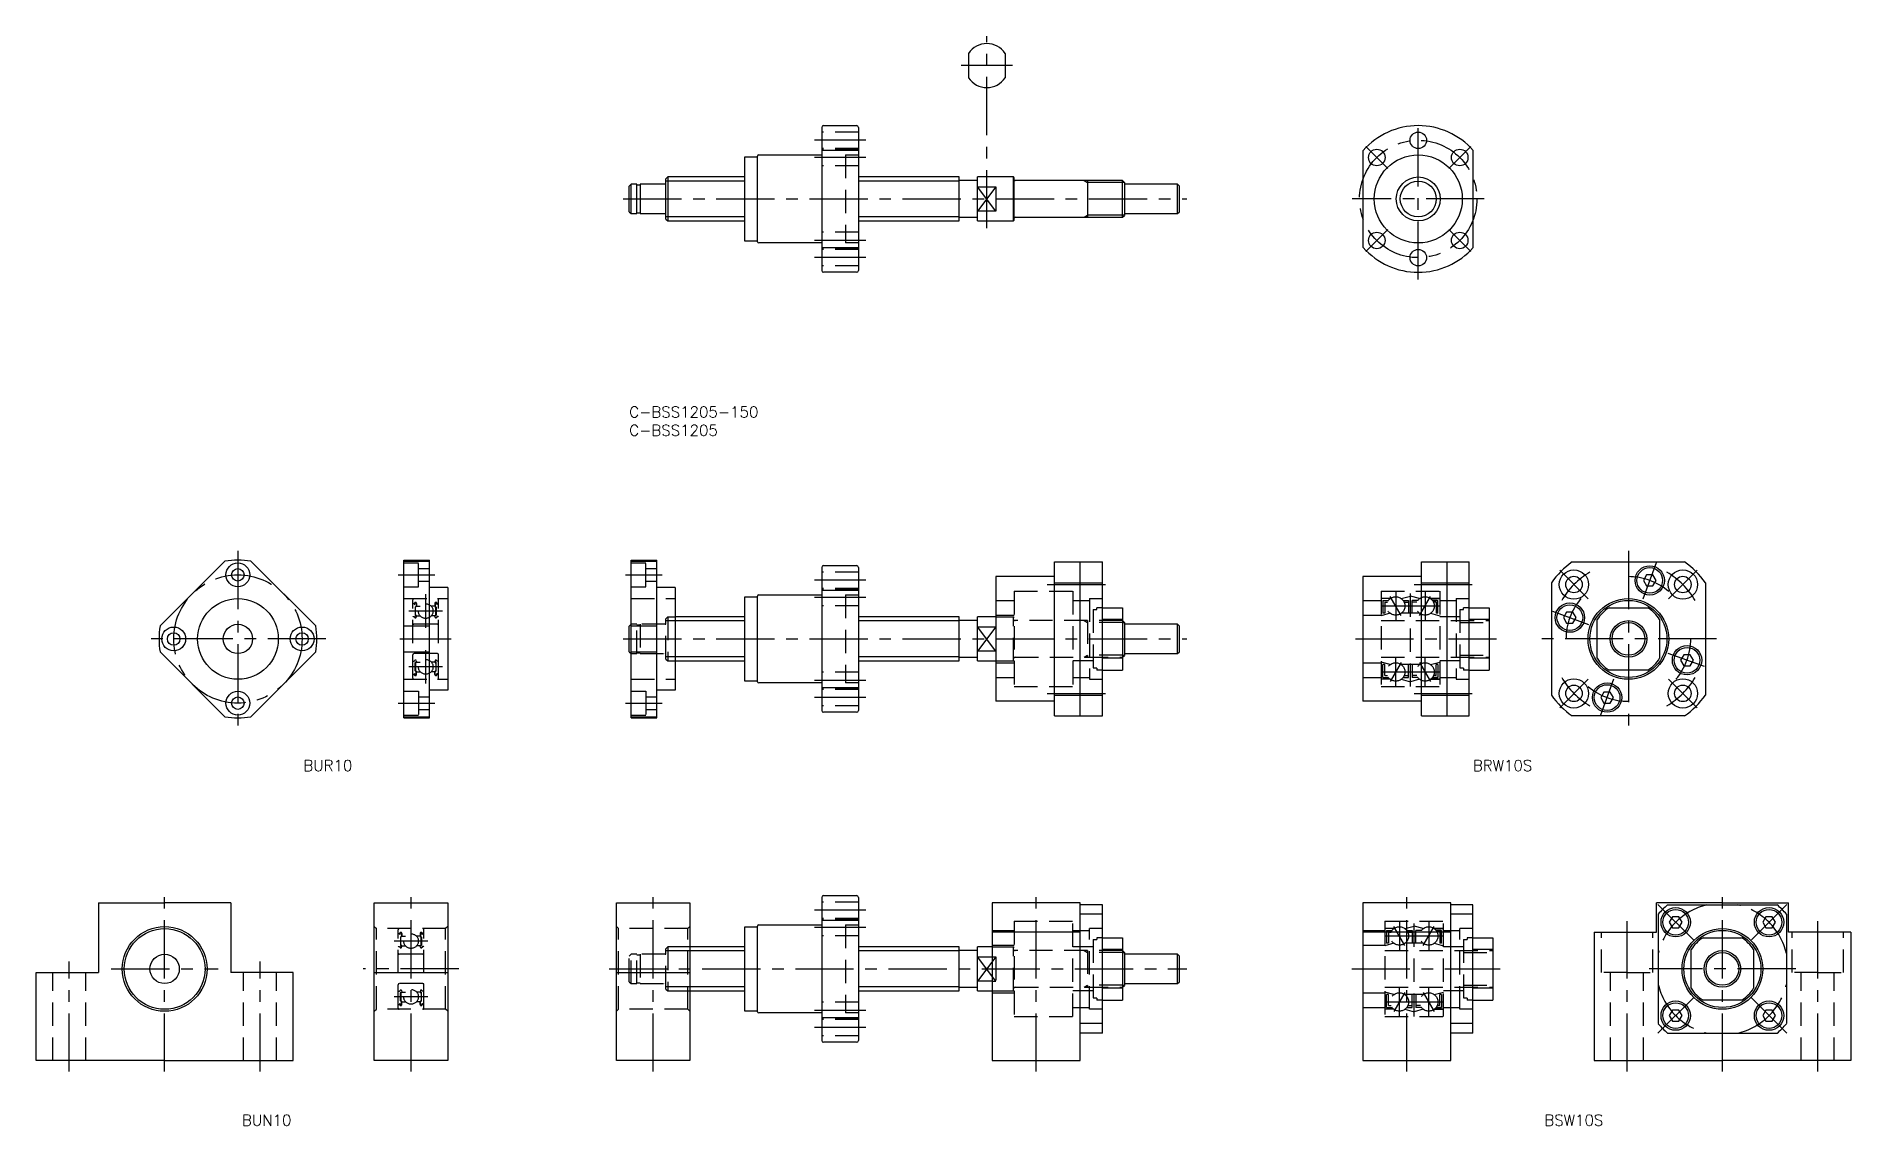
# Model space of a CAD drawing. Extents: x -162 to 333, y -196 to 101.
import ezdxf

# ---------------------------------------------------------------- set-up
doc = ezdxf.new("R2010")
doc.units = 0
doc.header["$LTSCALE"] = 0.5
doc.linetypes.add('CENTER', pattern=[50.8, 31.75, -6.35, 6.35, -6.35])
doc.linetypes.add('DASHED', pattern=[19.05, 12.7, -6.35])
doc.layers.get('0').update_dxf_attribs({"linetype": 'CONTINUOUS'})
doc.layers.add('CENTER', color=1, linetype='CENTER')
doc.styles.get("Standard").update_dxf_attribs({"font": 'txt.shx', "height": 3, "bigfont": 'bigfont.shx'})

# ---------------------------------------------------------------- blocks, each defined once
blk = doc.blocks.new('*U33')
at = {"color": 7, "linetype": 'CONTINUOUS'}
blk.add_text('C-BSS1205-150', height=3, dxfattribs=at).set_placement((0, -3))
blk = doc.blocks.new('*U34')
at = {"color": 7, "linetype": 'CONTINUOUS'}
blk.add_text('C-BSS1205', height=3, dxfattribs=at).set_placement((0, -8))
blk = doc.blocks.new('*U35')
at = {"color": 7, "linetype": 'CONTINUOUS'}
blk.add_text('BUR10', height=3, dxfattribs=at).set_placement((-88.85, -99.42))
blk = doc.blocks.new('*U36')
at = {"color": 7, "linetype": 'CONTINUOUS'}
blk.add_text('BRW10S', height=3, dxfattribs=at).set_placement((230.04, -99.42))
blk = doc.blocks.new('*U37')
at = {"color": 7, "linetype": 'CONTINUOUS'}
blk.add_text('BSW10S', height=3, dxfattribs=at).set_placement((249.53, -196.15))
blk = doc.blocks.new('*U38')
at = {"color": 7, "linetype": 'CONTINUOUS'}
blk.add_text('BUN10', height=3, dxfattribs=at).set_placement((-105.59, -196.15))

msp = doc.modelspace()

# ---------------------------------------------------------------- linework, layer by layer
at = {"color": 7, "linetype": 'CONTINUOUS'}
for p, q in [((92.5, 96.29), (92.5, 89.66)), ((102.5, 96.29), (102.5, 89.66)), ((52.5, 76.1), (52.5, 37.1)), ((53, 76.6), (62, 76.6)), ((62.5, 76.1), (62.5, 37.1)), ((62.5, 69.83), (52.5, 69.83)), ((200.14, 43.37), (200.14, 69.83)), ((230.14, 43.37), (230.14, 69.83)), ((31.5, 68.1), (35, 68.1)), ((31.5, 45.1), (31.5, 68.1)), ((35, 44.9), (35, 68.3)), ((35.3, 68.6), (52.5, 68.6)), ((0.5, 60.6), (0, 60.1)), ((0, 53.1), (0, 60.1)), ((2.1, 60.6), (0.5, 60.6)), ((0.5, 52.6), (0.5, 60.6)), ((2.1, 52.6), (2.1, 60.6)), ((3, 60.4), (2.1, 60.4)), ((9.8, 60.6), (3, 60.6)), ((3, 60.6), (3, 52.6)), ((10.5, 62.6), (10, 62.1)), ((10, 51.1), (10, 62.1)), ((10.5, 62.6), (10.5, 50.6)), ((31.5, 62.6), (10.5, 62.6)), ((90, 62.6), (62.5, 62.6)), ((90, 50.6), (90, 62.6)), ((95, 61.6), (90, 61.6)), ((104.8, 62.6), (95, 62.6)), ((95, 50.6), (95, 62.6)), ((95, 59.92), (100, 59.92)), ((100, 59.92), (100, 53.28)), ((105, 62.4), (104.8, 62.6)), ((104.8, 50.6), (104.8, 62.6)), ((105, 50.8), (105, 62.4)), ((134.5, 61.6), (105.2, 61.6)), ((125, 61.6), (125, 51.6)), ((135, 61.1), (134.5, 61.6)), ((134.5, 51.6), (134.5, 61.6)), ((135, 61.1), (135, 52.1)), ((149.5, 60.6), (135, 60.6)), ((150, 60.1), (149.5, 60.6)), ((149.5, 52.6), (149.5, 60.6)), ((150, 53.1), (150, 60.1)), ((0, 53.1), (0.5, 52.6)), ((0.5, 52.6), (2.1, 52.6)), ((2.1, 52.8), (3, 52.8)), ((3, 52.6), (9.8, 52.6)), ((10, 51.1), (10.5, 50.6)), ((10.5, 50.6), (31.5, 50.6)), ((62.5, 50.6), (90, 50.6)), ((90, 51.6), (95, 51.6)), ((100, 53.28), (95, 53.28)), ((95, 50.6), (104.8, 50.6)), ((104.8, 50.6), (105, 50.8)), ((105.2, 51.6), (134.5, 51.6)), ((134.5, 51.6), (135, 52.1)), ((135, 52.6), (149.5, 52.6)), ((149.5, 52.6), (150, 53.1)), ((35, 45.1), (31.5, 45.1)), ((52.5, 44.6), (35.3, 44.6)), ((52.5, 43.37), (62.5, 43.37)), ((62, 36.6), (53, 36.6)), ((-127.9, -59.86), (-110.24, -42.19)), ((-85.49, -59.86), (-103.16, -42.19)), ((-61.5, -84.9), (-61.5, -41.9)), ((-61.5, -41.9), (-54.5, -41.9)), ((-61.5, -42.19), (-54.5, -42.19)), ((-54.5, -84.9), (-54.5, -41.9)), ((0.5, -84.9), (0.5, -41.9)), ((0.5, -41.9), (7.5, -41.9)), ((0.5, -42.19), (7.5, -42.19)), ((7.5, -84.9), (7.5, -41.9)), ((52.5, -43.9), (52.5, -82.9)), ((53, -43.4), (62, -43.4)), ((62.5, -43.9), (62.5, -82.9)), ((116, -84.4), (116, -42.4)), ((116, -42.4), (129, -42.4)), ((123, -84.4), (123, -42.4)), ((129, -84.4), (129, -42.4)), ((216, -84.4), (216, -42.4)), ((216, -42.4), (229, -42.4)), ((223, -84.4), (223, -42.4)), ((229, -84.4), (229, -42.4)), ((257.11, -42.4), (287.77, -42.4)), ((-49.5, -49.4), (-54.5, -49.4)), ((-49.5, -49.4), (-49.5, -77.4)), ((12.5, -49.4), (7.5, -49.4)), ((12.5, -49.4), (12.5, -77.4)), ((116, -46.4), (100, -46.4)), ((100, -46.4), (100, -80.4)), ((116, -48.07), (129, -48.07)), ((216, -46.4), (200, -46.4)), ((200, -46.4), (200, -80.4)), ((216, -48.07), (229, -48.07)), ((251.44, -48.07), (251.44, -78.73)), ((293.44, -48.07), (293.44, -78.73)), ((31.5, -51.9), (35, -51.9)), ((31.5, -74.9), (31.5, -51.9)), ((35, -75.1), (35, -51.7)), ((35.3, -51.4), (52.5, -51.4)), ((62.5, -50.17), (52.5, -50.17)), ((31.5, -57.4), (12.5, -57.4)), ((90, -57.4), (62.5, -57.4)), ((90, -69.4), (90, -57.4)), ((95, -58.4), (90, -58.4)), ((100, -57.4), (95, -57.4)), ((95, -69.4), (95, -57.4)), ((129, -54.9), (134.5, -54.9)), ((134.5, -58.13), (129, -58.13)), ((134.5, -54.9), (134.5, -71.9)), ((135, -58.9), (134.5, -58.4)), ((135, -58.9), (135, -67.9)), ((229, -54.9), (234.5, -54.9)), ((234.5, -58.13), (229, -58.13)), ((234.5, -54.9), (234.5, -71.9)), ((263.94, -68.67), (263.94, -58.13)), ((267.17, -54.9), (277.71, -54.9)), ((280.94, -58.13), (280.94, -68.67)), ((-61.5, -59.86), (-54.5, -59.86)), ((0.5, -59.4), (0, -59.9)), ((0, -66.9), (0, -59.9)), ((0.5, -59.86), (7.5, -59.86)), ((95, -60.08), (100, -60.08)), ((149.5, -59.4), (135, -59.4)), ((150, -59.9), (149.5, -59.4)), ((149.5, -67.4), (149.5, -59.4)), ((150, -66.9), (150, -59.9)), ((-110.24, -84.61), (-127.9, -66.94)), ((-103.16, -84.61), (-85.49, -66.94)), ((-61.5, -66.94), (-54.5, -66.94)), ((0, -66.9), (0.5, -67.4)), ((0.5, -66.94), (7.5, -66.94)), ((90, -68.4), (95, -68.4)), ((100, -66.72), (95, -66.72)), ((134.5, -68.67), (129, -68.67)), ((134.5, -68.4), (135, -67.9)), ((135, -67.4), (149.5, -67.4)), ((149.5, -67.4), (150, -66.9)), ((234.5, -68.67), (229, -68.67)), ((12.5, -69.4), (31.5, -69.4)), ((62.5, -69.4), (90, -69.4)), ((95, -69.4), (100, -69.4)), ((129, -71.9), (134.5, -71.9)), ((229, -71.9), (234.5, -71.9)), ((277.71, -71.9), (267.17, -71.9)), ((-49.5, -77.4), (-54.5, -77.4)), ((12.5, -77.4), (7.5, -77.4)), ((35, -74.9), (31.5, -74.9)), ((52.5, -75.4), (35.3, -75.4)), ((52.5, -76.63), (62.5, -76.63)), ((116, -78.73), (129, -78.73)), ((216, -78.73), (229, -78.73)), ((62, -83.4), (53, -83.4)), ((116, -80.4), (100, -80.4)), ((216, -80.4), (200, -80.4)), ((-61.5, -84.61), (-54.5, -84.61)), ((-61.5, -84.9), (-54.5, -84.9)), ((0.5, -84.61), (7.5, -84.61)), ((0.5, -84.9), (7.5, -84.9)), ((116, -84.4), (129, -84.4)), ((216, -84.4), (229, -84.4)), ((287.77, -84.4), (257.11, -84.4)), ((53, -133.4), (62, -133.4)), ((-144.67, -135.4), (-126.67, -135.4)), ((-144.67, -135.4), (-144.67, -154.4)), ((-108.67, -135.4), (-126.67, -135.4)), ((-108.67, -135.4), (-108.67, -154.4)), ((-69.5, -178.4), (-69.5, -135.4)), ((-69.5, -135.4), (-49.5, -135.4)), ((-49.5, -135.4), (-49.5, -178.4)), ((-3.5, -178.4), (-3.5, -135.4)), ((-3.5, -135.4), (16.5, -135.4)), ((16.5, -135.4), (16.5, -178.4)), ((52.5, -133.9), (52.5, -172.9)), ((62.5, -133.9), (62.5, -172.9)), ((99, -135.4), (99, -178.4)), ((123, -135.4), (99, -135.4)), ((123, -136.25), (123, -135.4)), ((129, -135.9), (123, -135.9)), ((123, -170.55), (123, -136.25)), ((129, -138.48), (123, -138.48)), ((129, -170.9), (129, -135.9)), ((200, -135.4), (200, -178.4)), ((224, -135.4), (200, -135.4)), ((224, -170.55), (224, -135.4)), ((230, -135.9), (224, -135.9)), ((230, -138.48), (224, -138.48)), ((230, -170.9), (230, -135.9)), ((298.06, -135.4), (280.06, -135.4)), ((280.06, -143.4), (280.06, -135.4)), ((280.56, -138.48), (280.56, -168.32)), ((283.13, -135.9), (312.98, -135.9)), ((298.06, -135.4), (316.06, -135.4)), ((315.56, -138.48), (315.56, -168.32)), ((316.06, -143.4), (316.06, -135.4)), ((31.5, -141.9), (35, -141.9)), ((31.5, -164.9), (31.5, -141.9)), ((35, -165.1), (35, -141.7)), ((35.3, -141.4), (52.5, -141.4)), ((62.5, -140.17), (52.5, -140.17)), ((123, -143.4), (99, -143.4)), ((224, -143.4), (200, -143.4)), ((263.06, -143.4), (263.06, -178.4)), ((263.06, -143.4), (280.06, -143.4)), ((333.06, -143.4), (316.06, -143.4)), ((333.06, -143.4), (333.06, -178.4)), ((31.5, -147.4), (16.5, -147.4)), ((90, -147.4), (62.5, -147.4)), ((90, -159.4), (90, -147.4)), ((95, -148.4), (90, -148.4)), ((99, -147.4), (95, -147.4)), ((95, -159.4), (95, -147.4)), ((129, -144.9), (134.5, -144.9)), ((134.5, -148.13), (129, -148.13)), ((134.5, -144.9), (134.5, -161.9)), ((135, -148.9), (134.5, -148.4)), ((230, -144.9), (235.5, -144.9)), ((235.5, -148.13), (230, -148.13)), ((235.5, -144.9), (235.5, -161.9)), ((289.56, -158.67), (289.56, -148.13)), ((292.79, -144.9), (303.32, -144.9)), ((306.56, -148.13), (306.56, -158.67)), ((95, -150.08), (99, -150.08)), ((135, -148.9), (135, -157.9)), ((149.5, -149.4), (135, -149.4)), ((150, -149.9), (149.5, -149.4)), ((149.5, -157.4), (149.5, -149.4)), ((150, -156.9), (150, -149.9)), ((-161.67, -178.4), (-161.67, -154.4)), ((-91.67, -178.4), (-91.67, -154.4)), ((-69.5, -154.4), (-49.5, -154.4)), ((-3.5, -154.4), (16.5, -154.4)), ((99, -156.72), (95, -156.72)), ((134.5, -158.4), (135, -157.9)), ((135, -157.4), (149.5, -157.4)), ((149.5, -157.4), (150, -156.9)), ((16.5, -159.4), (31.5, -159.4)), ((62.5, -159.4), (90, -159.4)), ((90, -158.4), (95, -158.4)), ((95, -159.4), (99, -159.4)), ((104.8, -159.4), (105, -159.2)), ((134.5, -158.67), (129, -158.67)), ((129, -161.9), (134.5, -161.9)), ((235.5, -158.67), (230, -158.67)), ((230, -161.9), (235.5, -161.9)), ((303.32, -161.9), (292.79, -161.9)), ((35, -164.9), (31.5, -164.9)), ((52.5, -165.4), (35.3, -165.4)), ((52.5, -166.63), (62.5, -166.63)), ((129, -168.32), (123, -168.32)), ((123, -178.4), (123, -170.55)), ((129, -170.9), (123, -170.9)), ((230, -168.32), (224, -168.32)), ((224, -178.4), (224, -170.55)), ((230, -170.9), (224, -170.9)), ((283.13, -170.9), (312.98, -170.9)), ((62, -173.4), (53, -173.4)), ((-126.67, -178.4), (-161.67, -178.4)), ((-126.67, -178.4), (-91.67, -178.4)), ((-49.5, -178.4), (-69.5, -178.4)), ((16.5, -178.4), (-3.5, -178.4)), ((99, -178.4), (123, -178.4)), ((200, -178.4), (224, -178.4)), ((263.06, -178.4), (298.06, -178.4)), ((333.06, -178.4), (298.06, -178.4))]:
    msp.add_line(p, q, dxfattribs=at)
at = {"color": 3, "linetype": 'DASHED'}
for p, q in [((62.5, 74.85), (52.5, 74.85)), ((62.5, 70.35), (52.5, 70.35)), ((62.5, 70.16), (52.5, 70.16)), ((62.5, 65.66), (52.5, 65.66)), ((59, 68.6), (59, 44.6)), ((59, 68.6), (62.5, 68.6)), ((62.5, 47.54), (52.5, 47.54)), ((62.5, 44.6), (59, 44.6)), ((62.5, 43.04), (52.5, 43.04)), ((62.5, 42.85), (52.5, 42.85)), ((62.5, 38.35), (52.5, 38.35)), ((-61.5, -42.65), (-57.5, -42.65)), ((-57.5, -49.15), (-57.5, -42.65)), ((-57.5, -44.2), (-54.5, -44.2)), ((0.5, -42.65), (4.5, -42.65)), ((4.5, -49.15), (4.5, -42.65)), ((4.5, -44.2), (7.5, -44.2)), ((-61.5, -49.15), (-57.5, -49.15)), ((-57.5, -47.6), (-54.5, -47.6)), ((0.5, -49.15), (4.5, -49.15)), ((4.5, -47.6), (7.5, -47.6)), ((62.5, -45.15), (52.5, -45.15)), ((-61.5, -52.4), (-49.5, -52.4)), ((-59, -74.1), (-59, -52.7)), ((-59, -53.65), (-58.9, -53.75)), ((-58.9, -53.75), (-58.67, -53.75)), ((-58.67, -53.75), (-58.56, -53.57)), ((-58.62, -53.93), (-58.5, -54)), ((-58.55, -53.82), (-58.44, -53.63)), ((-58.44, -53.88), (-58.55, -53.82)), ((-58.5, -54), (-58.44, -53.88)), ((-58.13, -53.72), (-58.13, -54.45)), ((-58, -53.72), (-58, -54.51)), ((-58, -54.35), (-57.9, -54.45)), ((-53, -54.35), (-53.1, -54.45)), ((-53, -53.72), (-53, -54.51)), ((-52.87, -53.72), (-52.87, -54.45)), ((-52.45, -53.82), (-52.56, -53.63)), ((-52.56, -53.88), (-52.45, -53.82)), ((-52.5, -54), (-52.56, -53.88)), ((-52.38, -53.93), (-52.5, -54)), ((-52.33, -53.75), (-52.44, -53.57)), ((-52.1, -53.75), (-52.33, -53.75)), ((-52, -53.65), (-52.1, -53.75)), ((-52, -74.1), (-52, -52.7)), ((0.5, -52.4), (12.5, -52.4)), ((62.5, -49.65), (52.5, -49.65)), ((62.5, -49.84), (52.5, -49.84)), ((62.5, -54.34), (52.5, -54.34)), ((59, -51.4), (59, -75.4)), ((59, -51.4), (62.5, -51.4)), ((100, -52.9), (105, -52.9)), ((105, -50.4), (121, -50.4)), ((105, -50.4), (105, -76.4)), ((121, -50.4), (121, -76.4)), ((121, -52.9), (125.5, -52.9)), ((125.5, -52.4), (129, -52.4)), ((125.5, -52.4), (125.5, -74.4)), ((200, -52.9), (205, -52.9)), ((205, -50.4), (221, -50.4)), ((205, -50.4), (205, -76.4)), ((207.5, -52.4), (205, -52.4)), ((205.5, -52.9), (205.5, -56.4)), ((205.5, -52.9), (207, -52.9)), ((206, -53.4), (206, -56.4)), ((206, -53.4), (206.71, -53.4)), ((210.5, -52.4), (213, -51.73)), ((211, -52.9), (212.5, -52.9)), ((211.29, -53.4), (212.5, -53.4)), ((212.5, -52.9), (212.5, -56.4)), ((213, -76.4), (213, -50.4)), ((215.5, -52.4), (213, -51.73)), ((215, -52.9), (213.5, -52.9)), ((213.5, -56.4), (213.5, -52.9)), ((214.71, -53.4), (213.5, -53.4)), ((218.5, -52.4), (221, -52.4)), ((221, -52.4), (218.5, -52.4)), ((221, -52.4), (218.5, -52.4)), ((220.3, -52.4), (219, -52.4)), ((219, -52.9), (220.5, -52.9)), ((220.3, -52.9), (219, -52.9)), ((220, -53.4), (219.29, -53.4)), ((220, -53.4), (220, -56.4)), ((220.5, -56.4), (220.5, -52.9)), ((221, -50.4), (221, -76.4)), ((221, -52.9), (225.5, -52.9)), ((225.5, -52.4), (229, -52.4)), ((225.5, -52.4), (225.5, -74.4)), ((-59, -57.4), (-58.9, -57.3)), ((-58.9, -57.3), (-58.67, -57.3)), ((-58.67, -57.3), (-58.45, -57.56)), ((-58.13, -54.45), (-58.4, -54.72)), ((-58.4, -54.72), (-58.4, -56.9)), ((-58, -54.51), (-58.27, -54.77)), ((-58.27, -56.9), (-58.27, -54.77)), ((-58.07, -56.9), (-58.27, -56.9)), ((-58.27, -57.03), (-58.07, -57.03)), ((-58.07, -57.03), (-58.07, -56.9)), ((-58.07, -57.48), (-57.96, -57.19)), ((-57.96, -57.19), (-57.86, -57.1)), ((-57.9, -54.45), (-56.98, -54.45)), ((-57.86, -57.1), (-57.02, -57.1)), ((-53.1, -54.45), (-54.02, -54.45)), ((-53.14, -57.1), (-53.98, -57.1)), ((-53.04, -57.19), (-53.14, -57.1)), ((-52.93, -57.48), (-53.04, -57.19)), ((-53, -54.51), (-52.73, -54.77)), ((-52.93, -56.9), (-52.73, -56.9)), ((-52.93, -57.03), (-52.93, -56.9)), ((-52.73, -57.03), (-52.93, -57.03)), ((-52.87, -54.45), (-52.6, -54.72)), ((-52.73, -56.9), (-52.73, -54.77)), ((-52.6, -54.72), (-52.6, -56.9)), ((-52.33, -57.3), (-52.55, -57.56)), ((-52.1, -57.3), (-52.33, -57.3)), ((-52, -57.4), (-52.1, -57.3)), ((10.5, -57.4), (10, -57.9)), ((10, -68.9), (10, -57.9)), ((12.5, -58.5), (10, -58.5)), ((10.5, -57.4), (10.5, -69.4)), ((10.5, -57.4), (12.5, -57.4)), ((100, -56.9), (105, -56.9)), ((100, -57.4), (104.8, -57.4)), ((105, -57.6), (104.8, -57.4)), ((104.8, -69.4), (104.8, -57.4)), ((134.5, -58.4), (105.2, -58.4)), ((124.06, -58.4), (125, -58.94)), ((125, -58.4), (125, -68.4)), ((134.5, -58.94), (125, -58.94)), ((126.5, -55.4), (126.5, -71.4)), ((126.5, -55.4), (127.5, -55.4)), ((129, -54.9), (127.5, -54.9)), ((127.5, -55.4), (127.5, -54.9)), ((200, -56.9), (205, -56.9)), ((207.5, -56.4), (205, -57.07)), ((205, -58.4), (234.5, -58.4)), ((206, -56.4), (205.5, -56.4)), ((215.5, -56.4), (210.5, -56.4)), ((218.5, -56.4), (221, -57.07)), ((220.5, -56.4), (220, -56.4)), ((226.5, -57.4), (221, -57.4)), ((226.5, -55.4), (226.5, -71.4)), ((226.5, -55.4), (227.5, -55.4)), ((226.5, -58.94), (234.5, -58.94)), ((229, -54.9), (227.5, -54.9)), ((227.5, -55.4), (227.5, -54.9)), ((-52.3, -59.4), (-58.7, -59.4)), ((2.1, -59.4), (0.5, -59.4)), ((2.1, -67.4), (2.1, -59.4)), ((3, -59.6), (2.1, -59.6)), ((9.8, -59.4), (3, -59.4)), ((3, -59.4), (3, -67.4)), ((-52.3, -67.4), (-58.7, -67.4)), ((-58.67, -69.5), (-58.45, -69.24)), ((-52.33, -69.5), (-52.55, -69.24)), ((0.5, -67.4), (2.1, -67.4)), ((2.1, -67.2), (3, -67.2)), ((3, -67.4), (9.8, -67.4)), ((12.5, -68.3), (10, -68.3)), ((10, -68.9), (10.5, -69.4)), ((104.8, -69.4), (105, -69.2)), ((105.2, -68.4), (134.5, -68.4)), ((124.06, -68.4), (125, -67.86)), ((134.5, -67.86), (125, -67.86)), ((205, -68.4), (234.5, -68.4)), ((226.5, -67.86), (234.5, -67.86)), ((-59, -69.4), (-58.9, -69.5)), ((-59, -73.15), (-58.9, -73.05)), ((-58.9, -69.5), (-58.67, -69.5)), ((-58.9, -73.05), (-58.67, -73.05)), ((-58.67, -73.05), (-58.56, -73.23)), ((-58.62, -72.87), (-58.5, -72.8)), ((-58.44, -72.92), (-58.55, -72.98)), ((-58.55, -72.98), (-58.44, -73.17)), ((-58.5, -72.8), (-58.44, -72.92)), ((-58.4, -72.08), (-58.4, -69.9)), ((-58.13, -72.35), (-58.4, -72.08)), ((-58.27, -69.76), (-58.07, -69.76)), ((-58.27, -69.9), (-58.27, -72.03)), ((-58.07, -69.9), (-58.27, -69.9)), ((-58, -72.29), (-58.27, -72.03)), ((-58.13, -73.08), (-58.13, -72.35)), ((-58.07, -69.32), (-57.96, -69.61)), ((-58.07, -69.76), (-58.07, -69.9)), ((-58, -73.08), (-58, -72.29)), ((-58, -72.45), (-57.9, -72.35)), ((-57.96, -69.61), (-57.86, -69.7)), ((-57.9, -72.35), (-56.98, -72.35)), ((-57.86, -69.7), (-57.02, -69.7)), ((-53.1, -72.35), (-54.02, -72.35)), ((-53.14, -69.7), (-53.98, -69.7)), ((-53.04, -69.61), (-53.14, -69.7)), ((-53, -72.45), (-53.1, -72.35)), ((-52.93, -69.32), (-53.04, -69.61)), ((-53, -72.29), (-52.73, -72.03)), ((-53, -73.08), (-53, -72.29)), ((-52.73, -69.76), (-52.93, -69.76)), ((-52.93, -69.76), (-52.93, -69.9)), ((-52.93, -69.9), (-52.73, -69.9)), ((-52.87, -72.35), (-52.6, -72.08)), ((-52.87, -73.08), (-52.87, -72.35)), ((-52.73, -69.9), (-52.73, -72.03)), ((-52.6, -72.08), (-52.6, -69.9)), ((-52.5, -72.8), (-52.56, -72.92)), ((-52.56, -72.92), (-52.45, -72.98)), ((-52.45, -72.98), (-52.56, -73.17)), ((-52.38, -72.87), (-52.5, -72.8)), ((-52.33, -73.05), (-52.44, -73.23)), ((-52.1, -69.5), (-52.33, -69.5)), ((-52.1, -73.05), (-52.33, -73.05)), ((-52, -69.4), (-52.1, -69.5)), ((-52, -73.15), (-52.1, -73.05)), ((10.5, -69.4), (12.5, -69.4)), ((62.5, -72.46), (52.5, -72.46)), ((100, -69.4), (104.8, -69.4)), ((100, -69.9), (105, -69.9)), ((100, -73.9), (105, -73.9)), ((126.5, -69.4), (121, -69.4)), ((121, -73.9), (125.5, -73.9)), ((127.5, -71.4), (126.5, -71.4)), ((127.5, -71.4), (127.5, -71.9)), ((129, -71.9), (127.5, -71.9)), ((200, -69.9), (205, -69.9)), ((200, -73.9), (205, -73.9)), ((207.5, -70.4), (205, -69.73)), ((205.5, -73.9), (205.5, -70.4)), ((206, -70.4), (205.5, -70.4)), ((205.5, -73.9), (207, -73.9)), ((206, -73.4), (206, -70.4)), ((206, -73.4), (206.71, -73.4)), ((215.5, -70.4), (210.5, -70.4)), ((211, -73.9), (212.5, -73.9)), ((211.29, -73.4), (212.5, -73.4)), ((212.5, -73.9), (212.5, -70.4)), ((213.5, -70.4), (213.5, -73.9)), ((214.71, -73.4), (213.5, -73.4)), ((215, -73.9), (213.5, -73.9)), ((218.5, -70.4), (221, -69.73)), ((219, -73.9), (220.5, -73.9)), ((220.3, -73.9), (219, -73.9)), ((220, -73.4), (219.29, -73.4)), ((220, -73.4), (220, -70.4)), ((220.5, -70.4), (220, -70.4)), ((220.5, -70.4), (220.5, -73.9)), ((226.5, -69.4), (221, -69.4)), ((221, -73.9), (225.5, -73.9)), ((227.5, -71.4), (226.5, -71.4)), ((227.5, -71.4), (227.5, -71.9)), ((229, -71.9), (227.5, -71.9)), ((-61.5, -74.4), (-49.5, -74.4)), ((-61.5, -77.65), (-57.5, -77.65)), ((-57.5, -77.65), (-57.5, -84.15)), ((0.5, -74.4), (12.5, -74.4)), ((0.5, -77.65), (4.5, -77.65)), ((4.5, -77.65), (4.5, -84.15)), ((62.5, -76.96), (52.5, -76.96)), ((62.5, -77.15), (52.5, -77.15)), ((62.5, -75.4), (59, -75.4)), ((105, -76.4), (121, -76.4)), ((125.5, -74.4), (129, -74.4)), ((207.5, -74.4), (205, -74.4)), ((205, -76.4), (221, -76.4)), ((210.5, -74.4), (213, -75.07)), ((215.5, -74.4), (213, -75.07)), ((218.5, -74.4), (221, -74.4)), ((221, -74.4), (218.5, -74.4)), ((221, -74.4), (218.5, -74.4)), ((220.3, -74.4), (219, -74.4)), ((225.5, -74.4), (229, -74.4)), ((-57.5, -79.2), (-54.5, -79.2)), ((-57.5, -82.6), (-54.5, -82.6)), ((4.5, -79.2), (7.5, -79.2)), ((4.5, -82.6), (7.5, -82.6)), ((62.5, -81.65), (52.5, -81.65)), ((-61.5, -84.15), (-57.5, -84.15)), ((0.5, -84.15), (4.5, -84.15)), ((62.5, -135.15), (52.5, -135.15)), ((-69.5, -141.85), (-68.95, -142.4)), ((-68.95, -164.4), (-68.95, -142.4)), ((-50.05, -142.4), (-68.95, -142.4)), ((-63, -164.1), (-63, -142.7)), ((-56, -164.1), (-56, -142.7)), ((-49.5, -141.85), (-50.05, -142.4)), ((-50.05, -164.4), (-50.05, -142.4)), ((-3.5, -141.85), (-2.95, -142.4)), ((-2.95, -164.4), (-2.95, -142.4)), ((15.95, -142.4), (-2.95, -142.4)), ((16.5, -141.85), (15.95, -142.4)), ((15.95, -164.4), (15.95, -142.4)), ((62.5, -139.65), (52.5, -139.65)), ((62.5, -139.84), (52.5, -139.84)), ((59, -141.4), (59, -165.4)), ((59, -141.4), (62.5, -141.4)), ((99, -142.9), (105, -142.9)), ((105, -140.4), (105, -166.4)), ((105, -140.4), (121, -140.4)), ((121, -166.4), (121, -140.4)), ((121, -142.9), (125.5, -142.9)), ((125.5, -164.4), (125.5, -142.4)), ((129, -142.4), (125.5, -142.4)), ((200, -142.9), (206, -142.9)), ((206, -140.4), (206, -166.4)), ((206, -140.4), (222, -140.4)), ((208.5, -142.4), (206, -142.4)), ((206.5, -142.9), (206.5, -146.4)), ((206.5, -142.9), (208, -142.9)), ((207, -143.4), (207, -146.4)), ((207, -143.4), (207.71, -143.4)), ((211.5, -142.4), (214, -141.73)), ((212, -142.9), (213.5, -142.9)), ((212.29, -143.4), (213.5, -143.4)), ((213.5, -142.9), (213.5, -146.4)), ((214, -166.4), (214, -140.4)), ((216.5, -142.4), (214, -141.73)), ((216, -142.9), (214.5, -142.9)), ((214.5, -146.4), (214.5, -142.9)), ((215.71, -143.4), (214.5, -143.4)), ((219.5, -142.4), (222, -142.4)), ((222, -142.4), (219.5, -142.4)), ((222, -142.4), (219.5, -142.4)), ((221.3, -142.4), (220, -142.4)), ((220, -142.9), (221.5, -142.9)), ((221.3, -142.9), (220, -142.9)), ((221, -143.4), (220.29, -143.4)), ((221, -143.4), (221, -146.4)), ((221.5, -146.4), (221.5, -142.9)), ((222, -166.4), (222, -140.4)), ((222, -142.9), (226.5, -142.9)), ((226.5, -164.4), (226.5, -142.4)), ((230, -142.4), (226.5, -142.4)), ((265.06, -154.4), (265.06, -143.4)), ((279.06, -154.4), (279.06, -143.4)), ((317.06, -154.4), (317.06, -143.4)), ((331.06, -154.4), (331.06, -143.4)), ((-63, -143.65), (-62.9, -143.75)), ((-63, -147.4), (-62.9, -147.3)), ((-62.9, -143.75), (-62.67, -143.75)), ((-62.9, -147.3), (-62.67, -147.3)), ((-62.67, -143.75), (-62.56, -143.57)), ((-62.67, -147.3), (-62.45, -147.56)), ((-62.62, -143.93), (-62.5, -144)), ((-62.55, -143.82), (-62.44, -143.63)), ((-62.44, -143.88), (-62.55, -143.82)), ((-62.5, -144), (-62.44, -143.88)), ((-62.13, -144.45), (-62.4, -144.72)), ((-62.4, -144.72), (-62.4, -146.9)), ((-62, -144.51), (-62.27, -144.77)), ((-62.27, -146.9), (-62.27, -144.77)), ((-62.07, -146.9), (-62.27, -146.9)), ((-62.27, -147.03), (-62.07, -147.03)), ((-62.13, -143.72), (-62.13, -144.45)), ((-62.07, -147.03), (-62.07, -146.9)), ((-62.07, -147.48), (-61.96, -147.19)), ((-62, -143.72), (-62, -144.51)), ((-62, -144.35), (-61.9, -144.45)), ((-61.96, -147.19), (-61.86, -147.1)), ((-61.9, -144.45), (-60.98, -144.45)), ((-61.86, -147.1), (-61.02, -147.1)), ((-57.1, -144.45), (-58.02, -144.45)), ((-57.14, -147.1), (-57.98, -147.1)), ((-57.04, -147.19), (-57.14, -147.1)), ((-57, -144.35), (-57.1, -144.45)), ((-56.93, -147.48), (-57.04, -147.19)), ((-57, -143.72), (-57, -144.51)), ((-57, -144.51), (-56.73, -144.77)), ((-56.93, -146.9), (-56.73, -146.9)), ((-56.93, -147.03), (-56.93, -146.9)), ((-56.73, -147.03), (-56.93, -147.03)), ((-56.87, -143.72), (-56.87, -144.45)), ((-56.87, -144.45), (-56.6, -144.72)), ((-56.73, -146.9), (-56.73, -144.77)), ((-56.6, -144.72), (-56.6, -146.9)), ((-56.45, -143.82), (-56.56, -143.63)), ((-56.56, -143.88), (-56.45, -143.82)), ((-56.5, -144), (-56.56, -143.88)), ((-56.33, -147.3), (-56.55, -147.56)), ((-56.38, -143.93), (-56.5, -144)), ((-56.33, -143.75), (-56.44, -143.57)), ((-56.1, -143.75), (-56.33, -143.75)), ((-56.1, -147.3), (-56.33, -147.3)), ((-56, -143.65), (-56.1, -143.75)), ((-56, -147.4), (-56.1, -147.3)), ((10.5, -147.4), (10, -147.9)), ((10, -158.9), (10, -147.9)), ((10.5, -147.4), (10.5, -159.4)), ((16.5, -147.4), (10.5, -147.4)), ((62.5, -144.34), (52.5, -144.34)), ((99, -146.9), (105, -146.9)), ((99, -147.4), (104.8, -147.4)), ((105, -147.6), (104.8, -147.4)), ((104.8, -159.4), (104.8, -147.4)), ((134.5, -148.4), (105.2, -148.4)), ((126.5, -147.4), (121, -147.4)), ((124.06, -148.4), (125, -148.94)), ((125, -148.4), (125, -158.4)), ((126.5, -145.4), (126.5, -161.4)), ((126.5, -145.4), (127.5, -145.4)), ((127.5, -144.9), (127.5, -145.4)), ((129, -144.9), (127.5, -144.9)), ((200, -146.9), (206, -146.9)), ((208.5, -146.4), (206, -147.07)), ((206, -148.4), (235.5, -148.4)), ((207, -146.4), (206.5, -146.4)), ((216.5, -146.4), (211.5, -146.4)), ((219.5, -146.4), (222, -147.07)), ((221.5, -146.4), (221, -146.4)), ((227.5, -147.4), (222, -147.4)), ((227.5, -145.4), (227.5, -161.4)), ((227.5, -145.4), (228.5, -145.4)), ((228.5, -144.9), (228.5, -145.4)), ((230, -144.9), (228.5, -144.9)), ((-56.3, -149.4), (-62.7, -149.4)), ((0.5, -149.4), (0, -149.9)), ((0, -156.9), (0, -149.9)), ((2.1, -149.4), (0.5, -149.4)), ((0.5, -157.4), (0.5, -149.4)), ((2.1, -157.4), (2.1, -149.4)), ((3, -149.6), (2.1, -149.6)), ((9.8, -149.4), (3, -149.4)), ((3, -149.4), (3, -157.4)), ((16.5, -148.5), (10, -148.5)), ((99, -150.08), (100, -150.08)), ((100, -150.08), (100, -156.72)), ((134.5, -148.94), (125, -148.94)), ((227.5, -148.94), (235.5, -148.94)), ((-157.17, -178.4), (-157.17, -154.4)), ((-148.17, -178.4), (-148.17, -154.4)), ((-105.17, -178.4), (-105.17, -154.4)), ((-96.17, -178.4), (-96.17, -154.4)), ((-56.3, -157.4), (-62.7, -157.4)), ((0, -156.9), (0.5, -157.4)), ((0.5, -157.4), (2.1, -157.4)), ((2.1, -157.2), (3, -157.2)), ((3, -157.4), (9.8, -157.4)), ((16.5, -158.3), (10, -158.3)), ((99, -156.72), (100, -156.72)), ((124.06, -158.4), (125, -157.86)), ((134.5, -157.86), (125, -157.86)), ((227.5, -157.86), (235.5, -157.86)), ((272.06, -154.4), (265.06, -154.4)), ((267.56, -178.4), (267.56, -154.4)), ((272.06, -154.4), (279.06, -154.4)), ((276.56, -178.4), (276.56, -154.4)), ((324.06, -154.4), (317.06, -154.4)), ((319.56, -178.4), (319.56, -154.4)), ((324.06, -154.4), (331.06, -154.4)), ((328.56, -178.4), (328.56, -154.4)), ((-63, -159.4), (-62.9, -159.5)), ((-63, -163.15), (-62.9, -163.05)), ((-62.9, -159.5), (-62.67, -159.5)), ((-62.9, -163.05), (-62.67, -163.05)), ((-62.67, -159.5), (-62.45, -159.24)), ((-62.67, -163.05), (-62.56, -163.23)), ((-62.62, -162.87), (-62.5, -162.8)), ((-62.44, -162.92), (-62.55, -162.98)), ((-62.55, -162.98), (-62.44, -163.17)), ((-62.5, -162.8), (-62.44, -162.92)), ((-62.4, -162.08), (-62.4, -159.9)), ((-62.13, -162.35), (-62.4, -162.08)), ((-62.27, -159.76), (-62.07, -159.76)), ((-62.27, -159.9), (-62.27, -162.03)), ((-62.07, -159.9), (-62.27, -159.9)), ((-62, -162.29), (-62.27, -162.03)), ((-62.13, -163.08), (-62.13, -162.35)), ((-62.07, -159.32), (-61.96, -159.61)), ((-62.07, -159.76), (-62.07, -159.9)), ((-62, -163.08), (-62, -162.29)), ((-62, -162.45), (-61.9, -162.35)), ((-61.96, -159.61), (-61.86, -159.7)), ((-61.9, -162.35), (-60.98, -162.35)), ((-61.86, -159.7), (-61.02, -159.7)), ((-57.1, -162.35), (-58.02, -162.35)), ((-57.14, -159.7), (-57.98, -159.7)), ((-57.04, -159.61), (-57.14, -159.7)), ((-57, -162.45), (-57.1, -162.35)), ((-56.93, -159.32), (-57.04, -159.61)), ((-57, -162.29), (-56.73, -162.03)), ((-57, -163.08), (-57, -162.29)), ((-56.73, -159.76), (-56.93, -159.76)), ((-56.93, -159.76), (-56.93, -159.9)), ((-56.93, -159.9), (-56.73, -159.9)), ((-56.87, -162.35), (-56.6, -162.08)), ((-56.87, -163.08), (-56.87, -162.35)), ((-56.73, -159.9), (-56.73, -162.03)), ((-56.6, -162.08), (-56.6, -159.9)), ((-56.5, -162.8), (-56.56, -162.92)), ((-56.56, -162.92), (-56.45, -162.98)), ((-56.45, -162.98), (-56.56, -163.17)), ((-56.33, -159.5), (-56.55, -159.24)), ((-56.38, -162.87), (-56.5, -162.8)), ((-56.33, -163.05), (-56.44, -163.23)), ((-56.1, -159.5), (-56.33, -159.5)), ((-56.1, -163.05), (-56.33, -163.05)), ((-56, -159.4), (-56.1, -159.5)), ((-56, -163.15), (-56.1, -163.05)), ((10, -158.9), (10.5, -159.4)), ((10.5, -159.4), (16.5, -159.4)), ((62.5, -162.46), (52.5, -162.46)), ((99, -159.4), (104.8, -159.4)), ((99, -159.9), (105, -159.9)), ((105.2, -158.4), (134.5, -158.4)), ((126.5, -159.4), (121, -159.4)), ((127.5, -161.4), (126.5, -161.4)), ((127.5, -161.4), (127.5, -161.9)), ((129, -161.9), (127.5, -161.9)), ((200, -159.9), (206, -159.9)), ((206, -158.4), (235.5, -158.4)), ((208.5, -160.4), (206, -159.73)), ((206.5, -163.9), (206.5, -160.4)), ((207, -160.4), (206.5, -160.4)), ((207, -163.4), (207, -160.4)), ((216.5, -160.4), (211.5, -160.4)), ((213.5, -163.9), (213.5, -160.4)), ((214.5, -160.4), (214.5, -163.9)), ((219.5, -160.4), (222, -159.73)), ((221, -163.4), (221, -160.4)), ((221.5, -160.4), (221, -160.4)), ((221.5, -160.4), (221.5, -163.9)), ((227.5, -159.4), (222, -159.4)), ((228.5, -161.4), (227.5, -161.4)), ((228.5, -161.4), (228.5, -161.9)), ((230, -161.9), (228.5, -161.9)), ((-69.5, -164.95), (-68.95, -164.4)), ((-50.05, -164.4), (-68.95, -164.4)), ((-49.5, -164.95), (-50.05, -164.4)), ((-3.5, -164.95), (-2.95, -164.4)), ((15.95, -164.4), (-2.95, -164.4)), ((16.5, -164.95), (15.95, -164.4)), ((62.5, -166.96), (52.5, -166.96)), ((62.5, -167.15), (52.5, -167.15)), ((62.5, -165.4), (59, -165.4)), ((105, -166.4), (121, -166.4)), ((121, -163.9), (125.5, -163.9)), ((129, -164.4), (125.5, -164.4)), ((200, -163.9), (206, -163.9)), ((208.5, -164.4), (206, -164.4)), ((206, -166.4), (222, -166.4)), ((206.5, -163.9), (208, -163.9)), ((207, -163.4), (207.71, -163.4)), ((211.5, -164.4), (214, -165.07)), ((212, -163.9), (213.5, -163.9)), ((212.29, -163.4), (213.5, -163.4)), ((216.5, -164.4), (214, -165.07)), ((215.71, -163.4), (214.5, -163.4)), ((216, -163.9), (214.5, -163.9)), ((219.5, -164.4), (222, -164.4)), ((222, -164.4), (219.5, -164.4)), ((222, -164.4), (219.5, -164.4)), ((220, -163.9), (221.5, -163.9)), ((221.3, -163.9), (220, -163.9)), ((221.3, -164.4), (220, -164.4)), ((221, -163.4), (220.29, -163.4)), ((222, -163.9), (226.5, -163.9)), ((230, -164.4), (226.5, -164.4)), ((62.5, -171.65), (52.5, -171.65))]:
    msp.add_line(p, q, dxfattribs=at)
at = {"color": 3, "linetype": 'CONTINUOUS'}
for p, q in [((31.5, 61.5), (10, 61.5)), ((90, 61.5), (62.5, 61.5)), ((100, 59.92), (95, 53.28)), ((100, 53.28), (95, 59.92)), ((124.06, 61.6), (125, 61.06)), ((135, 61.06), (125, 61.06)), ((31.5, 51.7), (10, 51.7)), ((90, 51.7), (62.5, 51.7)), ((124.06, 51.6), (125, 52.14)), ((135, 52.14), (125, 52.14)), ((31.5, -58.5), (12.5, -58.5)), ((90, -58.5), (62.5, -58.5)), ((134.5, -58.94), (135, -58.94)), ((100, -60.08), (95, -66.72)), ((100, -66.72), (95, -60.08)), ((31.5, -68.3), (12.5, -68.3)), ((90, -68.3), (62.5, -68.3)), ((134.5, -67.86), (135, -67.86)), ((31.5, -148.5), (16.5, -148.5)), ((90, -148.5), (62.5, -148.5)), ((100, -150.08), (95, -156.72)), ((100, -156.72), (95, -150.08)), ((134.5, -148.94), (135, -148.94)), ((31.5, -158.3), (16.5, -158.3)), ((90, -158.3), (62.5, -158.3)), ((134.5, -157.86), (135, -157.86))]:
    msp.add_line(p, q, dxfattribs=at)
at = {"color": 7, "linetype": 'CONTINUOUS'}
for points in [[(277.39, -45.93), (276.52, -47.43), (277.39, -48.93), (279.12, -48.93), (279.99, -47.43), (279.12, -45.93)], [(255.6, -56.09), (254.74, -57.59), (255.6, -59.09), (257.33, -59.09), (258.2, -57.59), (257.33, -56.09)], [(287.55, -67.71), (286.68, -69.21), (287.55, -70.71), (289.28, -70.71), (290.15, -69.21), (289.28, -67.71)], [(265.76, -77.87), (264.9, -79.37), (265.76, -80.87), (267.49, -80.87), (268.36, -79.37), (267.49, -77.87)], [(284.46, -139.17), (283.6, -140.67), (284.46, -142.17), (286.19, -142.17), (287.06, -140.67), (286.19, -139.17)], [(309.92, -139.17), (309.05, -140.67), (309.92, -142.17), (311.65, -142.17), (312.52, -140.67), (311.65, -139.17)], [(284.46, -164.63), (283.6, -166.13), (284.46, -167.63), (286.19, -167.63), (287.06, -166.13), (286.19, -164.63)], [(309.92, -164.63), (309.05, -166.13), (309.92, -167.63), (311.65, -167.63), (312.52, -166.13), (311.65, -164.63)]]:
    msp.add_lwpolyline(points, close=True, dxfattribs=at)
for points in [[(-161.67, -154.4), (-144.67, -154.4)], [(-91.67, -154.4), (-108.67, -154.4)]]:
    msp.add_lwpolyline(points, dxfattribs=at)
for centre, radius in [((215.14, 72.6), 2.25), ((203.83, 67.91), 2.25), ((226.45, 67.91), 2.25), ((215.14, 56.6), 12), ((215.14, 56.6), 4.9), ((203.83, 45.29), 2.25), ((226.45, 45.29), 2.25), ((215.14, 40.6), 2.25), ((-106.7, -45.9), 3.25), ((-106.7, -45.9), 1.7), ((278.26, -47.43), 4), ((278.26, -47.43), 3.5), ((257.59, -48.55), 4), ((257.59, -48.55), 2.25), ((287.29, -48.55), 4), ((287.29, -48.55), 2.25), ((-106.7, -63.4), 11), ((256.47, -57.59), 4), ((256.47, -57.59), 3.5), ((272.44, -63.4), 11), ((272.44, -63.4), 10.5), ((272.44, -63.4), 4.46), ((-124.2, -63.4), 3.25), ((-124.2, -63.4), 1.7), ((-106.7, -63.4), 4), ((-89.2, -63.4), 3.25), ((-89.2, -63.4), 1.7), ((288.42, -69.21), 4), ((288.42, -69.21), 3.5), ((-106.7, -80.9), 3.25), ((257.59, -78.25), 4), ((257.59, -78.25), 2.25), ((266.63, -79.37), 4), ((266.63, -79.37), 3.5), ((287.29, -78.25), 4), ((287.29, -78.25), 2.25), ((-106.7, -80.9), 1.7), ((285.33, -140.67), 4), ((285.33, -140.67), 3.5), ((310.78, -140.67), 4), ((310.78, -140.67), 3.5), ((-126.67, -153.4), 11.55), ((-126.67, -153.4), 11), ((298.06, -153.4), 11), ((298.06, -153.4), 10.5), ((-126.67, -153.4), 4), ((298.06, -153.4), 4.46), ((285.33, -166.13), 4), ((285.33, -166.13), 3.5), ((310.78, -166.13), 4), ((310.78, -166.13), 3.5)]:
    msp.add_circle(centre, radius, dxfattribs=at)
at = {"color": 3, "linetype": 'CONTINUOUS'}
for centre, radius in [((215.14, 56.6), 6), ((272.44, -63.4), 5), ((298.06, -153.4), 5)]:
    msp.add_circle(centre, radius, dxfattribs=at)
at = {"color": 3, "linetype": 'DASHED'}
for centre, radius in [((-55.5, -55.8), 2), ((209, -54.4), 2.5), ((217, -54.4), 2.5), ((-55.5, -71), 2), ((209, -72.4), 2.5), ((217, -72.4), 2.5), ((210, -144.4), 2.5), ((218, -144.4), 2.5), ((-59.5, -145.8), 2), ((-59.5, -161), 2), ((210, -162.4), 2.5), ((218, -162.4), 2.5)]:
    msp.add_circle(centre, radius, dxfattribs=at)
at = {"color": 7, "linetype": 'CONTINUOUS'}
for centre, radius, start, end in [((97.5, 92.97), 6, 33.5573, 146.4427), ((97.5, 92.97), 6, 213.5573, 326.4427), ((53, 76.1), 0.5, 90, 180), ((62, 76.1), 0.5, 0, 90), ((215.14, 56.6), 20, 41.4096, 138.5904), ((35.3, 68.3), 0.3, 90, 180), ((9.8, 60.8), 0.2, 270, 0), ((105.2, 61.8), 0.2, 180, 270), ((9.8, 52.4), 0.2, 0, 90), ((105.2, 51.4), 0.2, 90, 180), ((35.3, 44.9), 0.3, 180, 270), ((215.14, 56.6), 20, 221.4096, 318.5904), ((53, 37.1), 0.5, 180, 270), ((62, 37.1), 0.5, 270, 0), ((-106.7, -63.4), 21.5, 80.516, 99.484), ((53, -43.9), 0.5, 90, 180), ((62, -43.9), 0.5, 0, 90), ((272.44, -63.4), 26, 126.1289, 143.8711), ((272.44, -63.4), 26, 36.1289, 53.8711), ((35.3, -51.7), 0.3, 90, 180), ((272.44, -63.4), 10, 121.7883, 148.2117), ((272.44, -63.4), 10, 31.7883, 58.2117), ((-106.7, -63.4), 21.5, 170.516, 189.484), ((-106.7, -63.4), 21.5, 350.516, 9.484), ((272.44, -63.4), 10, 211.7883, 238.2117), ((272.44, -63.4), 10, 301.7883, 328.2117), ((35.3, -75.1), 0.3, 180, 270), ((272.44, -63.4), 26, 216.1289, 233.8711), ((272.44, -63.4), 26, 306.1289, 323.8711), ((53, -82.9), 0.5, 180, 270), ((62, -82.9), 0.5, 270, 0), ((-106.7, -63.4), 21.5, 260.516, 279.484), ((53, -133.9), 0.5, 90, 180), ((62, -133.9), 0.5, 0, 90), ((298.06, -153.4), 23, 130.4591, 139.5409), ((298.06, -153.4), 23, 40.4591, 49.5409), ((35.3, -141.7), 0.3, 90, 180), ((298.06, -153.4), 10, 121.7883, 148.2117), ((298.06, -153.4), 10, 31.7883, 58.2117), ((298.06, -153.4), 10, 211.7883, 238.2117), ((298.06, -153.4), 10, 301.7883, 328.2117), ((35.3, -165.1), 0.3, 180, 270), ((53, -172.9), 0.5, 180, 270), ((62, -172.9), 0.5, 270, 0), ((298.06, -153.4), 23, 220.4591, 229.5409), ((298.06, -153.4), 23, 310.4591, 319.5409)]:
    msp.add_arc(centre, radius, start, end, dxfattribs=at)
at = {"color": 3, "linetype": 'DASHED'}
for centre, radius, start, end in [((-58.7, -52.7), 0.3, 90, 180), ((-58.55, -53.82), 0.133, 149.9969, 240.0013), ((-58.3, -53.72), 0.299, 0, 150.0002), ((-58.3, -53.72), 0.166, 0, 150.0044), ((-52.7, -53.72), 0.299, 29.9998, 180), ((-52.7, -53.72), 0.166, 29.9956, 180), ((-52.45, -53.82), 0.133, 299.9987, 30.0031), ((-52.3, -52.7), 0.3, 0, 90), ((-58.7, -59.1), 0.3, 180, 270), ((-58.28, -57.42), 0.224, 220.001, 343.1517), ((-58.27, -56.9), 0.133, 180.0001, 270), ((-52.72, -57.42), 0.224, 196.8483, 319.999), ((-52.73, -56.9), 0.133, 270, 359.9999), ((-52.3, -59.1), 0.3, 270, 0), ((9.8, -59.2), 0.2, 270, 0), ((105.2, -58.2), 0.2, 180, 270), ((-58.7, -67.7), 0.3, 90, 180), ((-58.28, -69.38), 0.224, 16.8483, 139.999), ((-52.72, -69.38), 0.224, 40.001, 163.1517), ((-52.3, -67.7), 0.3, 0, 90), ((9.8, -67.6), 0.2, 0, 90), ((105.2, -68.6), 0.2, 90, 180), ((-58.7, -74.1), 0.3, 180, 270), ((-58.55, -72.98), 0.133, 119.9987, 210.0031), ((-58.3, -73.08), 0.299, 209.9998, 0), ((-58.3, -73.08), 0.166, 209.9956, 0), ((-58.27, -69.9), 0.133, 90, 179.9999), ((-52.7, -73.08), 0.299, 180, 330.0002), ((-52.7, -73.08), 0.166, 180, 330.0044), ((-52.73, -69.9), 0.133, 0.0001, 90), ((-52.45, -72.98), 0.133, 329.9969, 60.0013), ((-52.3, -74.1), 0.3, 270, 0), ((-62.7, -142.7), 0.3, 90, 180), ((-62.3, -143.72), 0.299, 0, 150.0002), ((-56.7, -143.72), 0.299, 29.9998, 180), ((-56.3, -142.7), 0.3, 0, 90), ((-62.55, -143.82), 0.133, 149.9969, 240.0013), ((-62.28, -147.42), 0.224, 220.001, 343.1517), ((-62.3, -143.72), 0.166, 0, 150.0044), ((-62.27, -146.9), 0.133, 180.0001, 270), ((-56.72, -147.42), 0.224, 196.8483, 319.999), ((-56.7, -143.72), 0.166, 29.9956, 180), ((-56.73, -146.9), 0.133, 270, 359.9999), ((-56.45, -143.82), 0.133, 299.9987, 30.0031), ((105.2, -148.2), 0.2, 180, 270), ((-62.7, -149.1), 0.3, 180, 270), ((-56.3, -149.1), 0.3, 270, 0), ((-56.2, -149.2), 0.2, 270, 0), ((9.8, -149.2), 0.2, 270, 0), ((-62.7, -157.7), 0.3, 90, 180), ((-56.3, -157.7), 0.3, 0, 90), ((-56.2, -157.6), 0.2, 0, 90), ((9.8, -157.6), 0.2, 0, 90), ((-62.55, -162.98), 0.133, 119.9987, 210.0031), ((-62.3, -163.08), 0.299, 209.9998, 0), ((-62.28, -159.38), 0.224, 16.8483, 139.999), ((-62.3, -163.08), 0.166, 209.9956, 0), ((-62.27, -159.9), 0.133, 90, 179.9999), ((-56.7, -163.08), 0.299, 180, 330.0002), ((-56.72, -159.38), 0.224, 40.001, 163.1517), ((-56.7, -163.08), 0.166, 180, 330.0044), ((-56.73, -159.9), 0.133, 0.0001, 90), ((-56.45, -162.98), 0.133, 329.9969, 60.0013), ((105.2, -158.6), 0.2, 90, 180), ((-62.7, -164.1), 0.3, 180, 270), ((-56.3, -164.1), 0.3, 270, 0)]:
    msp.add_arc(centre, radius, start, end, dxfattribs=at)
at = {"layer": 'CENTER', "color": 1, "linetype": 'CENTER'}
for p, q in [((97.5, 48.6), (97.5, 100.97)), ((104.5, 92.97), (90.5, 92.97)), ((215.14, 34.6), (215.14, 78.6)), ((64.5, 72.6), (50.5, 72.6)), ((206.83, 64.91), (200.82, 70.92)), ((223.45, 64.91), (229.46, 70.92)), ((64.5, 67.91), (50.5, 67.91)), ((-1.65, 56.6), (152, 56.6)), ((233.14, 56.6), (197.14, 56.6)), ((64.5, 45.29), (50.5, 45.29)), ((200.82, 42.28), (206.83, 48.29)), ((229.46, 42.28), (223.45, 48.29)), ((64.5, 40.6), (50.5, 40.6)), ((-106.7, -39.4), (-106.7, -87.4)), ((272.44, -39.4), (272.44, -87.4)), ((279.98, -42.68), (276.39, -52.55)), ((-63, -45.9), (-53, -45.9)), ((-1, -45.9), (9, -45.9)), ((64.5, -47.4), (50.5, -47.4)), ((114, -48.55), (131, -48.55)), ((214, -48.55), (231, -48.55)), ((253.7, -44.66), (261.48, -52.44)), ((291.18, -44.66), (283.4, -52.44)), ((-55.5, -60.39), (-55.5, -51.21)), ((64.5, -52.09), (50.5, -52.09)), ((205, -54.4), (221, -54.4)), ((210.5, -57), (207.5, -51.8)), ((209, -50.4), (209, -58.4)), ((215.5, -57), (218.5, -51.8)), ((215.5, -57), (218.5, -51.8)), ((217, -50.4), (217, -58.4)), ((-50.91, -55.8), (-60.09, -55.8)), ((251.72, -55.86), (261.59, -59.45)), ((-82.7, -63.4), (-130.7, -63.4)), ((-62.56, -63.4), (-48.51, -63.4)), ((-1.65, -63.4), (152, -63.4)), ((198, -63.4), (236.5, -63.4)), ((296.44, -63.4), (248.44, -63.4)), ((-55.5, -75.59), (-55.5, -66.41)), ((209, -76.4), (209, -68.4)), ((209, -76.4), (209, -68.4)), ((217, -76.4), (217, -68.4)), ((217, -76.4), (217, -68.4)), ((293.16, -70.94), (283.3, -67.35)), ((-50.91, -71), (-60.09, -71)), ((205, -72.4), (221, -72.4)), ((210.5, -69.8), (207.5, -75)), ((215.5, -69.8), (218.5, -75)), ((215.5, -69.8), (218.5, -75)), ((64.5, -74.71), (50.5, -74.71)), ((114, -78.25), (131, -78.25)), ((214, -78.25), (231, -78.25)), ((253.7, -82.14), (261.48, -74.36)), ((264.9, -84.12), (268.49, -74.25)), ((291.18, -82.14), (283.4, -74.36)), ((-63, -80.9), (-53, -80.9)), ((-1, -80.9), (9, -80.9)), ((64.5, -79.4), (50.5, -79.4)), ((-126.67, -181.4), (-126.67, -132.4)), ((-59.5, -181.4), (-59.5, -132.4)), ((6.5, -181.4), (6.5, -132.4)), ((111, -181.4), (111, -132.4)), ((212, -181.4), (212, -132.4)), ((298.06, -181.4), (298.06, -132.4)), ((64.5, -137.4), (50.5, -137.4)), ((280.5, -135.85), (290.15, -145.5)), ((315.61, -135.85), (305.96, -145.5)), ((64.5, -142.09), (50.5, -142.09)), ((211.5, -147), (208.5, -141.8)), ((210, -140.4), (210, -148.4)), ((216.5, -147), (219.5, -141.8)), ((216.5, -147), (219.5, -141.8)), ((218, -140.4), (218, -148.4)), ((272.06, -181.4), (272.06, -140.4)), ((324.06, -181.4), (324.06, -140.4)), ((-54.91, -145.8), (-64.09, -145.8)), ((206, -144.4), (222, -144.4)), ((-152.67, -181.4), (-152.67, -151.4)), ((-100.67, -181.4), (-100.67, -151.4)), ((-141.22, -153.4), (-112.12, -153.4)), ((-46.5, -153.4), (-72.5, -153.4)), ((-5.5, -153.4), (152, -153.4)), ((197, -153.4), (237.5, -153.4)), ((318.06, -153.4), (278.06, -153.4)), ((-54.91, -161), (-64.09, -161)), ((206, -162.4), (222, -162.4)), ((211.5, -159.8), (208.5, -165)), ((210, -166.4), (210, -158.4)), ((210, -166.4), (210, -158.4)), ((216.5, -159.8), (219.5, -165)), ((216.5, -159.8), (219.5, -165)), ((218, -166.4), (218, -158.4)), ((218, -166.4), (218, -158.4)), ((280.5, -170.95), (290.15, -161.3)), ((315.61, -170.95), (305.96, -161.3)), ((64.5, -164.71), (50.5, -164.71)), ((64.5, -169.4), (50.5, -169.4))]:
    msp.add_line(p, q, dxfattribs=at)
for centre, radius in [((215.14, 56.6), 16), ((-106.7, -63.4), 17.5)]:
    msp.add_circle(centre, radius, dxfattribs=at)
for centre, radius, start, end in [((272.44, -63.4), 21, 119.9507, 150.0493), ((272.44, -63.4), 17, 49.6715, 90.3285), ((272.44, -63.4), 21, 29.9507, 60.0493), ((272.44, -63.4), 17, 139.6715, 180.3285), ((272.44, -63.4), 17, 319.6715, 0.3285), ((272.44, -63.4), 21, 209.9507, 240.0493), ((272.44, -63.4), 21, 299.9507, 330.0493), ((272.44, -63.4), 17, 229.6715, 270.3285), ((298.06, -153.4), 18, 103.5362, 166.4638), ((298.06, -153.4), 18, 13.5362, 76.4638), ((298.06, -153.4), 18, 193.5362, 256.4638), ((298.06, -153.4), 18, 283.5362, 346.4638)]:
    msp.add_arc(centre, radius, start, end, dxfattribs=at)

# ---------------------------------------------------------------- block references
at = {"color": 7, "linetype": 'CONTINUOUS'}
for name in ['*U33', '*U34', '*U35', '*U36', '*U38', '*U37']:
    msp.add_blockref(name, (0, 0), dxfattribs=at)

doc.saveas('drawing.dxf')
